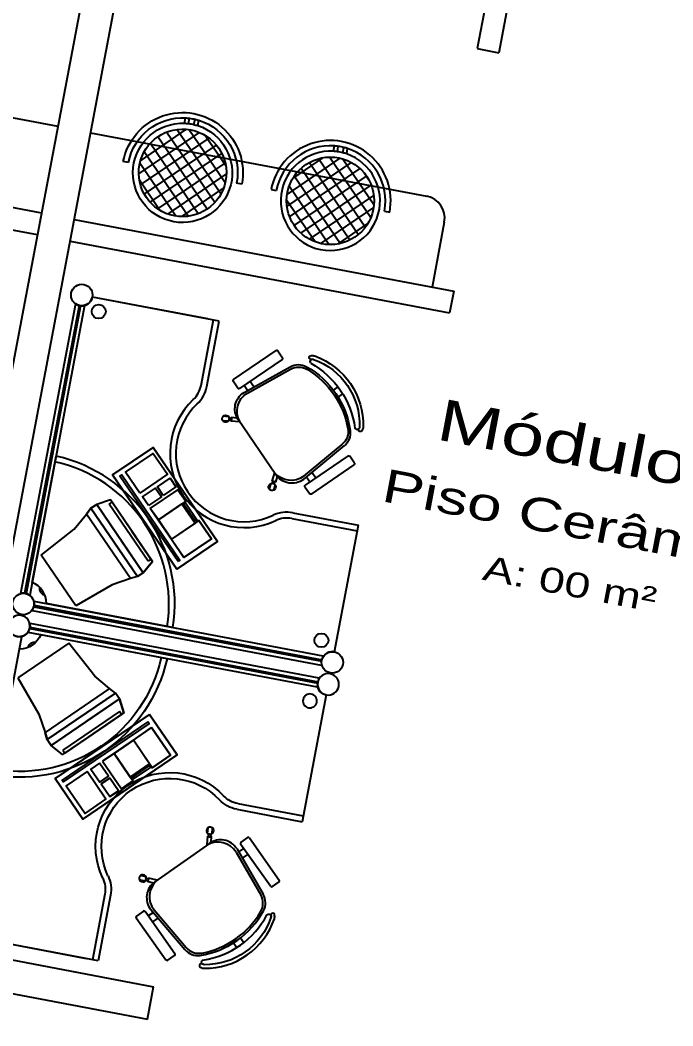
# Model space of a CAD drawing. Header units: inches. Extents: x -18604 to 2753, y -9056 to 3482.
# Drawn here: x -11870.4 to -11574.7, y -3205.9 to -2750.1 of the extents above; entities that cross this region are included whole.
import ezdxf
from ezdxf.enums import TextEntityAlignment as Align

# ---------------------------------------------------------------- set-up
doc = ezdxf.new("R2010")
doc.units = ezdxf.units.IN
for name, color, linetype in [('ESPECARQ', 2, 'Continuous'), ('MOVEIS', 2, 'Continuous'), ('Parede', 6, 'Continuous'), ('Parede Baixo', 4, 'Continuous'), ('TEXTO', 2, 'Continuous')]:
    doc.layers.add(name, color=color, linetype=linetype)
doc.styles.add('REGUA100', font='GOTHIC.TTF', dxfattribs={"width": 1.4})
doc.styles.add('REGUA60', font='GOTHIC.TTF', dxfattribs={"width": 1.4})

# ---------------------------------------------------------------- blocks, each defined once
blk = doc.blocks.new('INDUNI1')
at = {"color": 0, "style": 'REGUA100', "width": 1.4, "flags": 8}
for tag, p in [('NOME1', (0, 0)), ('NOME2', (0, -4.286))]:
    blk.add_attdef(tag, text='', height=2.5, dxfattribs=at).set_placement(p, align=Align.CENTER)
at = {"layer": 'ESPECARQ', "style": 'REGUA60', "width": 1.4}
blk.add_attdef('AREA', text='', height=1.5, dxfattribs=at).set_placement((0, -7.813), align=Align.CENTER)
at = {"layer": 'ESPECARQ', "style": 'REGUA60', "width": 1.4, "flags": 8}
for tag, p in [('PISO', (0, -10.313)), ('REVPAR', (0, -12.813)), ('PEDIR', (0, -15.313))]:
    blk.add_attdef(tag, text='', height=1.5, dxfattribs=at).set_placement(p, align=Align.CENTER)
blk = doc.blocks.new('*X9')
at = {"color": 0}
for p, q in [((6.9425, 8.5689), (7.1715, 8.7978)), ((6.9533, 8.5089), (7.2314, 8.7871)), ((6.9555, 8.6526), (7.0878, 8.7848)), ((6.9758, 8.4608), (7.2796, 8.7645)), ((7.3601, 8.4791), (7.0644, 8.7748)), ((7.3784, 8.5315), (7.1168, 8.7931)), ((7.3823, 8.5983), (7.1836, 8.797)), ((7.0072, 8.4214), (7.319, 8.7332)), ((7.3321, 8.4364), (7.0216, 8.7468)), ((7.3295, 8.7218), (7.3071, 8.7442)), ((7.2514, 8.3757), (6.9609, 8.6661)), ((7.2959, 8.4018), (6.9871, 8.7107)), ((7.0467, 8.3902), (7.3502, 8.6937)), ((7.1966, 8.3597), (6.945, 8.6114)), ((7.095, 8.3678), (7.3726, 8.6454)), ((7.1551, 8.3572), (7.3831, 8.5852)), ((7.1253, 8.3603), (6.9456, 8.5401)), ((7.2395, 8.3708), (7.3695, 8.5009))]:
    blk.add_line(p, q, dxfattribs=at)

msp = doc.modelspace()

# ---------------------------------------------------------------- linework, layer by layer
at = {"layer": 'MOVEIS'}
for p, q in [((-11853.24, -2798.32, 63.44), (-12005.53, -2769.51, 63.44)), ((-11795.95, -2796.83, 63.44), (-11795.45, -2794.41, 63.44)), ((-11794.14, -2796.98, 63.44), (-11793.64, -2794.58, 63.44)), ((-11791.66, -2797.42, 63.44), (-11791.16, -2795.03, 63.44)), ((-11789.92, -2797.9, 63.44), (-11789.42, -2795.5, 63.44)), ((-11838.5, -2801.11, 63.44), (-11686.2, -2829.92, 63.44)), ((-11728.47, -2809.53, 63.44), (-11728.06, -2807.11, 63.44)), ((-11726.68, -2809.71, 63.44), (-11726.27, -2807.31, 63.44)), ((-11724.21, -2810.21, 63.44), (-11723.8, -2807.8, 63.44)), ((-11722.47, -2810.73, 63.44), (-11722.06, -2808.3, 63.44)), ((-11821.35, -2814.68, 63.44), (-11823.7, -2814.23, 63.44)), ((-11769.98, -2824.39, 63.44), (-11772.34, -2823.95, 63.44)), ((-11756.71, -2826.91, 63.44), (-11754.35, -2827.35, 63.44)), ((-11705.35, -2836.62, 63.44), (-11702.99, -2837.07, 63.44)), ((-11678.23, -2841.61, 63.44), (-11683.81, -2871.09, 63.44)), ((-11785.44, -2885.47, 63.44), (-11837.66, -2875.59, 63.44)), ((-11780.25, -2886.45, 63.44), (-11837.66, -2875.59, 63.44)), ((-11845.38, -2878.64, 63.44), (-11870.23, -3009.95, 63.44)), ((-11843.71, -2879.43, 63.44), (-11868.38, -3009.83, 63.44)), ((-11843.08, -2879.55, 63.44), (-11867.76, -3009.94, 63.44)), ((-11841.23, -2879.42, 63.44), (-11866.08, -3010.74, 63.44)), ((-11788.47, -2915.67, 63.44), (-11782.85, -2885.96, 63.44)), ((-11785.87, -2916.16, 63.44), (-11780.25, -2886.45, 63.44)), ((-11773.82, -2912.99, 63.64), (-11754.48, -2899.8, 63.64)), ((-11753.72, -2899.95, 63.64), (-11751.58, -2903.1, 63.64)), ((-11751.72, -2903.85, 63.64), (-11771.06, -2917.04, 63.64)), ((-11768.99, -2918.8, 63.64), (-11748.11, -2907.15, 63.64)), ((-11767.45, -2919.13, 63.64), (-11747.87, -2908.28, 63.64)), ((-11771.82, -2916.9, 63.64), (-11773.97, -2913.75, 63.64)), ((-11767.39, -2917.98, 63.64), (-11768.99, -2915.63, 63.64)), ((-11764.61, -2916.26, 63.64), (-11766.29, -2913.79, 63.64)), ((-11728.5, -2917.78, 63.64), (-11726.39, -2916.34, 63.64)), ((-11726.35, -2920.93, 63.64), (-11724.24, -2919.49, 63.64)), ((-11775.95, -2929.85, 63.64), (-11778.48, -2929.6, 63.64)), ((-11774.78, -2930.15, 63.64), (-11774.8, -2930.36, 63.64)), ((-11772.09, -2930.41, 63.64), (-11774.78, -2930.15, 63.64)), ((-11776.15, -2931.89, 63.64), (-11778.68, -2931.64, 63.64)), ((-11774.91, -2931.57, 63.64), (-11774.93, -2931.78, 63.64)), ((-11770.89, -2932.17, 63.64), (-11774.93, -2931.78, 63.64)), ((-11754.52, -2956.19, 63.64), (-11771.61, -2931.12, 63.64)), ((-11810.21, -2943.71, 65.55), (-11828.53, -2956.2, 65.55)), ((-11810.21, -2943.71, 65.55), (-11810.21, -2943.71, 63.44)), ((-11781.07, -2986.45, 63.44), (-11810.21, -2943.71, 63.44)), ((-11781.07, -2986.45, 65.55), (-11810.21, -2943.71, 65.55)), ((-11742.1, -2958.25, 63.64), (-11723.62, -2943.07, 63.64)), ((-11741.84, -2956.7, 63.64), (-11724.59, -2942.43, 63.64)), ((-11864.93, -3004.95, 63.44), (-11854.1, -2947.72, 63.44)), ((-11822.66, -2955, 65.55), (-11810.14, -2946.46, 65.55)), ((-11810.14, -2946.46, 65.55), (-11803.68, -2955.93, 65.55)), ((-11721.87, -2947.63, 63.64), (-11741.21, -2960.82, 63.64)), ((-11718.97, -2950.93, 63.64), (-11721.11, -2947.78, 63.64)), ((-11738.45, -2964.87, 63.64), (-11719.11, -2951.68, 63.64)), ((-11828.53, -2956.2, 65.55), (-11799.39, -2998.94, 65.55)), ((-11825.29, -2956.8, 65.55), (-11824.42, -2956.2, 65.55)), ((-11798.9, -2995.5, 65.55), (-11825.29, -2956.8, 65.55)), ((-11824.42, -2956.2, 65.55), (-11798.03, -2994.9, 65.55)), ((-11816.21, -2964.46, 65.55), (-11822.66, -2955, 65.55)), ((-11803.68, -2955.93, 65.55), (-11816.21, -2964.46, 65.55)), ((-11808.24, -2961.59, 65.55), (-11802.5, -2957.67, 65.55)), ((-11802.5, -2957.67, 65.55), (-11799.82, -2961.6, 65.55)), ((-11755.24, -2955.14, 63.64), (-11756.35, -2959.04, 63.64)), ((-11754.04, -2956.89, 63.64), (-11754.78, -2959.49, 63.64)), ((-11740.75, -2957.06, 63.64), (-11739.14, -2959.41, 63.64)), ((-11738.13, -2955.09, 63.64), (-11736.44, -2957.57, 63.64)), ((-11815.02, -2966.21, 65.55), (-11809.12, -2962.19, 65.55)), ((-11809.12, -2962.19, 65.55), (-11806.44, -2966.11, 65.55)), ((-11805.57, -2965.52, 65.55), (-11808.24, -2961.59, 65.55)), ((-11799.82, -2961.6, 65.55), (-11805.57, -2965.52, 65.55)), ((-11756.89, -2960.13, 63.64), (-11757.59, -2962.58, 63.64)), ((-11756.15, -2959.1, 63.64), (-11756.35, -2959.04, 63.64)), ((-11754.92, -2960.7, 63.64), (-11755.61, -2963.14, 63.64)), ((-11754.78, -2959.49, 63.64), (-11754.98, -2959.43, 63.64)), ((-11741.36, -2961.58, 63.64), (-11739.21, -2964.73, 63.64)), ((-11812.34, -2970.13, 65.55), (-11815.02, -2966.21, 65.55)), ((-11806.44, -2966.11, 65.55), (-11812.34, -2970.13, 65.55)), ((-11811.45, -2971.44, 65.55), (-11798.93, -2962.91, 65.55)), ((-11798.93, -2962.91, 65.55), (-11795.36, -2968.14, 65.55)), ((-11838.35, -2971.34, 64.49), (-11840.37, -2974, 64.49)), ((-11840.37, -2974, 64.49), (-11838.35, -2971.34, 64.49)), ((-11838.35, -2971.34, 64.49), (-11835.74, -2969.56, 65.55)), ((-11835.74, -2969.56, 65.55), (-11838.35, -2971.34, 65.55)), ((-11817.24, -3002.3, 64.49), (-11838.35, -2971.34, 64.49)), ((-11817.24, -3002.3, 65.55), (-11838.35, -2971.34, 65.55)), ((-11829.46, -2967.52, 65.55), (-11835.74, -2969.56, 65.55)), ((-11814.63, -3000.52, 65.55), (-11835.74, -2969.56, 65.55)), ((-11835.74, -2969.56, 65.55), (-11814.63, -3000.52, 65.55)), ((-11830.02, -2969.51, 65.55), (-11828.71, -2968.62, 65.55)), ((-11812.49, -2995.22, 65.55), (-11830.02, -2969.51, 65.55)), ((-11819.95, -2981.47, 65.55), (-11829.46, -2967.52, 65.55)), ((-11811.19, -2994.32, 65.55), (-11828.71, -2968.62, 65.55)), ((-11818.01, -2984.32, 70.83), (-11827.97, -2969.71, 70.83)), ((-11796.27, -2993.7, 65.55), (-11811.45, -2971.44, 65.55)), ((-11795.36, -2968.14, 65.55), (-11797.1, -2969.33, 65.55)), ((-11797.1, -2969.33, 65.55), (-11791.16, -2978.05, 65.55)), ((-11796.37, -2969.47, 65.55), (-11795.5, -2968.87, 65.55)), ((-11791.02, -2977.32, 65.55), (-11796.37, -2969.47, 65.55)), ((-11795.5, -2968.87, 65.55), (-11790.15, -2976.72, 65.55)), ((-11846.01, -2980.72, 62.38), (-11840.37, -2974, 64.49)), ((-11747.38, -2975.93, 63.44), (-11717.67, -2981.55, 63.44)), ((-11746.89, -2973.34, 63.44), (-11717.18, -2978.96, 63.44)), ((-11860.94, -2992.56, 62.38), (-11846.01, -2980.72, 62.38)), ((-11791.16, -2978.05, 65.55), (-11789.41, -2976.86, 65.55)), ((-11790.15, -2976.72, 65.55), (-11791.02, -2977.32, 65.55)), ((-11789.41, -2976.86, 65.55), (-11783.75, -2985.17, 65.55)), ((-11728.04, -3036.37, 63.44), (-11717.18, -2978.96, 63.44)), ((-11819.95, -2981.47, 65.55), (-11810.43, -2995.43, 65.55)), ((-11783.75, -2985.17, 65.55), (-11796.27, -2993.7, 65.55)), ((-11824.59, -2985.91, 65.55), (-11814.63, -3000.52, 65.55)), ((-11799.39, -2998.94, 65.55), (-11781.07, -2986.45, 65.55)), ((-11781.07, -2986.45, 65.55), (-11781.07, -2986.45, 63.44)), ((-11845.24, -3015.58, 62.38), (-11860.94, -2992.56, 62.38)), ((-11811.19, -2994.32, 65.55), (-11812.49, -2995.22, 65.55)), ((-11811.19, -2994.32, 65.55), (-11811.19, -2994.32, 65.55)), ((-11811.19, -2994.32, 65.55), (-11811.19, -2994.32, 65.55)), ((-11810.43, -2995.43, 65.55), (-11814.63, -3000.52, 65.55)), ((-11798.03, -2994.9, 65.55), (-11798.9, -2995.5, 65.55)), ((-11820.45, -3003.22, 64.49), (-11828.77, -3006.01, 62.38)), ((-11817.24, -3002.3, 64.49), (-11820.45, -3003.22, 64.49)), ((-11817.24, -3002.3, 64.49), (-11820.45, -3003.22, 64.49)), ((-11814.63, -3000.52, 65.55), (-11817.24, -3002.3, 64.49)), ((-11814.63, -3000.52, 65.55), (-11817.24, -3002.3, 65.55)), ((-11828.77, -3006.01, 62.38), (-11845.24, -3015.58, 62.38)), ((-11864.23, -3013.45, 63.44), (-11733.24, -3038.23, 63.44)), ((-11864.22, -3015.92, 63.44), (-11733.69, -3040.62, 63.44)), ((-11864.11, -3015.3, 63.44), (-11733.58, -3039.99, 63.44)), ((-11801.19, -3025.32, 63.44), (-11858.42, -3014.49, 63.44)), ((-11865.02, -3017.6, 63.44), (-11734.03, -3042.38, 63.44)), ((-11866.11, -3023.38, 63.44), (-11735.12, -3048.16, 63.44)), ((-11866.1, -3025.85, 63.44), (-11735.57, -3050.54, 63.44)), ((-11865.98, -3025.23, 63.44), (-11735.45, -3049.92, 63.44)), ((-11894.45, -3160.69, 63.44), (-11869.6, -3029.37, 63.44)), ((-11866.89, -3027.52, 63.44), (-11735.9, -3052.31, 63.44)), ((-11803.87, -3039.5, 63.44), (-11861.11, -3028.67, 63.44)), ((-11848.44, -3032.48, 62.38), (-11871.46, -3048.17, 62.38)), ((-11836.6, -3047.4, 62.38), (-11848.44, -3032.48, 62.38)), ((-11871.46, -3048.17, 62.38), (-11861.89, -3064.65, 62.38)), ((-11829.88, -3053.04, 64.49), (-11836.6, -3047.4, 62.38)), ((-11827.22, -3055.06, 64.49), (-11829.88, -3053.04, 64.49)), ((-11827.22, -3055.06, 64.49), (-11829.88, -3053.04, 64.49)), ((-11827.22, -3055.06, 64.49), (-11858.19, -3076.17, 64.49)), ((-11827.22, -3055.06, 65.55), (-11858.19, -3076.17, 65.55)), ((-11825.44, -3057.68, 65.55), (-11856.4, -3078.79, 65.55)), ((-11856.4, -3078.79, 65.55), (-11825.44, -3057.68, 65.55)), ((-11840.05, -3067.64, 65.55), (-11825.44, -3057.68, 65.55)), ((-11825.44, -3057.68, 65.55), (-11827.22, -3055.06, 64.49)), ((-11825.44, -3057.68, 65.55), (-11827.22, -3055.06, 65.55)), ((-11823.4, -3063.95, 65.55), (-11825.44, -3057.68, 65.55)), ((-11731.75, -3055.94, 63.44), (-11742.61, -3113.35, 63.44)), ((-11861.89, -3064.65, 62.38), (-11859.1, -3072.96, 64.49)), ((-11854.57, -3093.86, 65.55), (-11811.83, -3064.72, 65.55)), ((-11825.39, -3063.4, 65.55), (-11851.1, -3080.92, 65.55)), ((-11824.5, -3064.71, 65.55), (-11850.21, -3082.23, 65.55)), ((-11837.35, -3073.47, 65.55), (-11823.4, -3063.95, 65.55)), ((-11824.5, -3064.71, 65.55), (-11825.39, -3063.4, 65.55)), ((-11824.5, -3064.71, 65.55), (-11824.5, -3064.71, 65.55)), ((-11824.5, -3064.71, 65.55), (-11824.5, -3064.71, 65.55)), ((-11811.83, -3064.72, 65.55), (-11799.35, -3083.04, 65.55)), ((-11812.64, -3068.1, 65.55), (-11851.34, -3094.49, 65.55)), ((-11850.75, -3095.36, 65.55), (-11812.04, -3068.97, 65.55)), ((-11834.51, -3071.53, 70.83), (-11849.12, -3081.49, 70.83)), ((-11810.84, -3070.73, 65.55), (-11833.11, -3085.91, 65.55)), ((-11812.04, -3068.97, 65.55), (-11812.64, -3068.1, 65.55)), ((-11802.31, -3083.25, 65.55), (-11810.84, -3070.73, 65.55)), ((-11858.19, -3076.17, 64.49), (-11859.1, -3072.96, 64.49)), ((-11859.1, -3072.96, 64.49), (-11858.19, -3076.17, 64.49)), ((-11858.19, -3076.17, 64.49), (-11856.4, -3078.79, 65.55)), ((-11856.4, -3078.79, 65.55), (-11858.19, -3076.17, 65.55)), ((-11837.35, -3073.47, 65.55), (-11851.31, -3082.98, 65.55)), ((-11851.31, -3082.98, 65.55), (-11856.4, -3078.79, 65.55)), ((-11851.1, -3080.92, 65.55), (-11850.21, -3082.23, 65.55)), ((-11799.35, -3083.04, 63.44), (-11842.08, -3112.17, 63.44)), ((-11799.35, -3083.04, 65.55), (-11842.08, -3112.17, 65.55)), ((-11810.61, -3088.92, 65.55), (-11802.31, -3083.25, 65.55)), ((-11799.35, -3083.04, 65.55), (-11799.35, -3083.04, 63.44)), ((-11834.41, -3086.8, 65.55), (-11838.34, -3089.48, 65.55)), ((-11838.34, -3089.48, 65.55), (-11834.32, -3095.38, 65.55)), ((-11830.39, -3092.7, 65.55), (-11834.41, -3086.8, 65.55)), ((-11833.11, -3085.91, 65.55), (-11824.57, -3098.43, 65.55)), ((-11820.52, -3093.12, 65.55), (-11811.8, -3087.17, 65.55)), ((-11811.94, -3087.9, 65.55), (-11819.79, -3093.26, 65.55)), ((-11819.2, -3094.13, 65.55), (-11811.35, -3088.78, 65.55)), ((-11811.35, -3088.78, 65.55), (-11811.94, -3087.9, 65.55)), ((-11811.8, -3087.17, 65.55), (-11810.61, -3088.92, 65.55)), ((-11842.08, -3112.17, 65.55), (-11854.57, -3093.86, 65.55)), ((-11851.34, -3094.49, 65.55), (-11850.75, -3095.36, 65.55)), ((-11840.08, -3090.67, 65.55), (-11849.55, -3097.12, 65.55)), ((-11831.55, -3103.19, 65.55), (-11840.08, -3090.67, 65.55)), ((-11834.32, -3095.38, 65.55), (-11830.39, -3092.7, 65.55)), ((-11829.8, -3093.57, 65.55), (-11833.72, -3096.25, 65.55)), ((-11825.88, -3099.32, 65.55), (-11829.8, -3093.57, 65.55)), ((-11824.57, -3098.43, 65.55), (-11819.34, -3094.86, 65.55)), ((-11819.34, -3094.86, 65.55), (-11820.52, -3093.12, 65.55)), ((-11819.79, -3093.26, 65.55), (-11819.2, -3094.13, 65.55)), ((-11849.55, -3097.12, 65.55), (-11841.01, -3109.64, 65.55)), ((-11833.72, -3096.25, 65.55), (-11829.8, -3102, 65.55)), ((-11829.8, -3102, 65.55), (-11825.88, -3099.32, 65.55)), ((-11841.01, -3109.64, 65.55), (-11831.55, -3103.19, 65.55)), ((-11772.31, -3107.73, 63.44), (-11742.61, -3113.35, 63.44)), ((-11771.82, -3105.14, 63.44), (-11742.12, -3110.76, 63.44)), ((-11842.08, -3112.17, 65.55), (-11842.08, -3112.17, 63.44)), ((-11785.48, -3118.64, 63.64), (-11785.28, -3116.11, 63.64)), ((-11783.43, -3118.81, 63.64), (-11783.23, -3116.27, 63.64)), ((-11785.68, -3123.9, 63.64), (-11785.35, -3119.85, 63.64)), ((-11785.15, -3119.87, 63.64), (-11785.35, -3119.85, 63.64)), ((-11783.94, -3122.67, 63.64), (-11783.72, -3119.99, 63.64)), ((-11783.72, -3119.99, 63.64), (-11783.93, -3119.97, 63.64)), ((-11770.42, -3122.72, 63.64), (-11767.31, -3120.53, 63.64)), ((-11766.55, -3120.66, 63.64), (-11753.05, -3139.79, 63.64)), ((-11784.64, -3123.17, 63.64), (-11809.42, -3140.66, 63.64)), ((-11772.28, -3125.58, 63.64), (-11760.29, -3146.27, 63.64)), ((-11771.43, -3127.18, 63.64), (-11769.11, -3125.53, 63.64)), ((-11757.05, -3142.61, 63.64), (-11770.55, -3123.48, 63.64)), ((-11772.58, -3127.13, 63.64), (-11761.42, -3146.53, 63.64)), ((-11769.67, -3129.93, 63.64), (-11767.22, -3128.2, 63.64)), ((-11813.94, -3140.34, 63.64), (-11816.39, -3139.68, 63.64)), ((-11813.41, -3138.35, 63.64), (-11815.86, -3137.7, 63.64)), ((-11812.73, -3140.46, 63.64), (-11812.67, -3140.26, 63.64)), ((-11810.12, -3141.16, 63.64), (-11812.73, -3140.46, 63.64)), ((-11812.36, -3139.08, 63.64), (-11812.31, -3138.88, 63.64)), ((-11808.38, -3139.93, 63.64), (-11812.31, -3138.88, 63.64)), ((-11753.18, -3140.54, 63.64), (-11756.29, -3142.74, 63.64)), ((-11832.09, -3146.22, 63.44), (-11837.71, -3175.93, 63.44)), ((-11829.49, -3146.72, 63.44), (-11835.12, -3176.42, 63.44)), ((-11814.6, -3153.91, 63.64), (-11817.71, -3156.11, 63.64)), ((-11800.34, -3173.17, 63.64), (-11813.84, -3154.04, 63.64)), ((-11811.28, -3153.12, 63.64), (-11795.81, -3171.34, 63.64)), ((-11809.73, -3153.35, 63.64), (-11795.18, -3170.37, 63.64)), ((-11817.85, -3156.87, 63.64), (-11804.34, -3176, 63.64)), ((-11810.07, -3154.45, 63.64), (-11812.4, -3156.09, 63.64)), ((-11808.06, -3157.03, 63.64), (-11810.51, -3158.76, 63.64)), ((-11840.3, -3175.44, 63.44), (-11892.52, -3165.56, 63.44)), ((-11835.12, -3176.42, 63.44), (-11892.52, -3165.56, 63.44)), ((-11770.6, -3166.05, 63.64), (-11769.12, -3168.14, 63.64)), ((-11773.71, -3168.25, 63.64), (-11772.24, -3170.34, 63.64)), ((-11803.58, -3176.13, 63.64), (-11800.47, -3173.93, 63.64))]:
    msp.add_line(p, q, dxfattribs=at)
at = {"layer": 'MOVEIS', "extrusion": (0.826234, 0.563328, 0)}
for p, q in [((-11838.35, -2971.34, 65.55), (-11838.35, -2971.34, 64.49)), ((-11817.24, -3002.3, 65.55), (-11817.24, -3002.3, 64.49))]:
    msp.add_line(p, q, dxfattribs=at)
at = {"layer": 'MOVEIS', "extrusion": (0.563328, -0.826234, 0)}
for p, q in [((-11827.22, -3055.06, 65.55), (-11827.22, -3055.06, 64.49)), ((-11858.19, -3076.17, 65.55), (-11858.19, -3076.17, 64.49))]:
    msp.add_line(p, q, dxfattribs=at)
at = {"layer": 'MOVEIS', "elevation": 63.64}
msp.add_lwpolyline([(-11756.79, -3156.82, -0.323529), (-11787.03, -3178.18, -0.122717), (-11787.67, -3178, -0.605717), (-11787.6, -3176.07, 0.237888), (-11758.58, -3155.59, -0.605717), (-11756.74, -3156.17)], format="xyb", dxfattribs=at)
msp.add_lwpolyline([(-11787.6, -3176.07, 0.237888), (-11758.58, -3155.59, -0.605717), (-11756.74, -3156.17, -0.122717), (-11756.79, -3156.82, -0.323529), (-11787.03, -3178.18, -0.122717), (-11787.67, -3178, -0.605717)], format="xyb", close=True, dxfattribs=at)
at = {"layer": 'MOVEIS'}
for centre, radius in [((-11729.85, -2831.99, 63.44), 19.84), ((-11842.48, -2874.68, 63.44), 4.86), ((-11834.83, -2882.19, 63.44), 3.17), ((-11868.98, -3014.7, 63.44), 4.86), ((-11733.95, -3031.17, 63.44), 3.17), ((-11728.96, -3041.19, 63.44), 4.86), ((-11784.5, -3119.47, 63.64), 0.545), ((-11812.95, -3139.56, 63.64), 0.545)]:
    msp.add_circle(centre, radius, dxfattribs=at)
for centre, radius, start, end in [((-11729.85, -2831.99, 63.44), 27.34, 349.2862, 169.2862), ((-11729.85, -2831.99, 63.44), 24.94, 85.8805, 169.2862), ((-11729.85, -2831.99, 63.44), 24.94, 81.7361, 85.8805), ((-11729.85, -2831.99, 63.44), 24.94, 75.9486, 81.7361), ((-11729.85, -2831.99, 63.44), 22.5, 86.4885, 70.8568), ((-11729.85, -2831.99, 63.44), 22.5, 81.893, 86.4885), ((-11729.85, -2831.99, 63.44), 22.5, 75.4774, 81.893), ((-11729.85, -2831.99, 63.44), 22.5, 70.8568, 75.4774), ((-11729.85, -2831.99, 63.44), 24.94, 71.7859, 75.9486), ((-11729.85, -2831.99, 63.44), 24.94, 349.2862, 71.7859), ((-11688.06, -2839.75, 63.44), 10, 349.2862, 79.2862), ((-11842.48, -2874.68, 63.44), 4.91, 233.8119, 349.2862), ((-11800.08, -2913.47, 63.44), 11.82, 313.3118, 349.2862), ((-11800.08, -2913.47, 63.44), 14.46, 313.3118, 349.2862), ((-11768.95, -2946.5, 63.44), 33.57, 133.3118, 295.2607), ((-11768.95, -2946.5, 63.44), 30.93, 133.3118, 295.2607), ((-11868.98, -3014.7, 63.44), 68.61, 351.0936, 77.4789), ((-11868.98, -3014.7, 63.44), 65.97, 351.0936, 77.4789), ((-11749.58, -2987.55, 63.44), 14.46, 79.2862, 115.2607), ((-11749.58, -2987.55, 63.44), 11.82, 79.2862, 115.2607), ((-11868.98, -3014.7, 63.44), 10.56, 1.1157, 67.4567), ((-11858.55, -3007.59, 63.44), 3.14, 170.8791, 257.6934), ((-11868.98, -3014.7, 63.44), 4.91, 323.8119, 104.7606), ((-11728.96, -3041.19, 63.44), 4.91, 79.2862, 156.8676), ((-11784.36, -3117.46, 63.64), 1.63, 277.9356, 253.7559), ((-11784.49, -3119.38, 63.64), 0.817, 217.1996, 313.579), ((-11779.62, -3130.28, 63.64), 8.71, 32.6503, 125.2195), ((-11767, -3120.97, 63.64), 0.545, 35.2195, 125.2195), ((-11780.78, -3132.25, 63.64), 9.66, 31.9673, 119.627), ((-11770.11, -3123.17, 63.64), 0.545, 125.2195, 215.2195), ((-11814.9, -3139.02, 63.64), 1.63, 356.6831, 332.5034), ((-11813.04, -3139.53, 63.64), 0.817, 296.8601, 33.2394), ((-11802.16, -3147.34, 63.64), 9.66, 130.812, 218.4717), ((-11753.49, -3140.1, 63.64), 0.545, 305.2195, 35.2195), ((-11804.4, -3147.78, 63.64), 8.71, 125.2195, 217.7888), ((-11756.61, -3142.3, 63.64), 0.545, 215.2195, 305.2195), ((-11768.03, -3150.33, 63.64), 7.62, 329.4834, 29.9196), ((-11766.88, -3150.09, 63.64), 7.62, 331.6148, 30.0983), ((-11814.29, -3154.36, 63.64), 0.545, 35.2195, 125.2195), ((-11794.88, -3134.97, 63.64), 39.44, 278.8242, 331.6148), ((-11817.4, -3156.55, 63.64), 0.545, 125.2195, 215.2195), ((-11795.44, -3134.18, 63.64), 39.44, 280.9556, 329.4834), ((-11786.68, -3146.57, 63.64), 33.24, 269.3433, 341.0957), ((-11755.97, -3155.73, 63.64), 0.852, 349.894, 185.4086), ((-11758.08, -3156.41, 63.64), 1.36, 342.0894, 10.074), ((-11758.08, -3156.41, 63.64), 2.99, 341.7624, 10.074), ((-11790, -3166.41, 63.64), 7.62, 220.3408, 278.8242), ((-11789.39, -3165.41, 63.64), 7.62, 220.5194, 280.9556), ((-11803.9, -3175.68, 63.64), 0.545, 215.2195, 305.2195), ((-11800.78, -3173.48, 63.64), 0.545, 305.2195, 35.2195), ((-11788.34, -3178.58, 63.64), 0.852, 65.0304, 260.5451), ((-11787, -3176.82, 63.64), 2.99, 240.365, 268.6766)]:
    msp.add_arc(centre, radius, start, end, dxfattribs=at)
at = {"layer": 'MOVEIS', "extrusion": (0, 0, -1)}
for centre, major_axis, start_param, end_param in [((-11796.84, -2819.31, 63.44), (19.33, 19.33), 4.113981, 7.255574), ((-11796.84, -2819.31, 63.44), (17.63, 17.63), 4.113981, 5.553871), ((-11796.84, -2819.31, 63.44), (15.91, 15.91), -0.472705, 5.537656), ((-11796.84, -2819.31, 63.44), (14.03, 14.03), 4.113981, 10.397166), ((-11796.84, -2819.31, 63.44), (15.91, 15.91), -0.745529, -0.664885), ((-11796.84, -2819.31, 63.44), (-17.63, 17.63), 0.841482, 0.914135), ((-11796.84, -2819.31, 63.44), (-15.91, 15.91), 0.905911, 1.017884), ((-11796.84, -2819.31, 63.44), (17.63, 17.63), -0.656662, -0.55565), ((-11796.84, -2819.31, 63.44), (-15.91, 15.91), 1.017884, 1.098091), ((-11796.84, -2819.31, 63.44), (-17.63, 17.63), 1.015147, 1.08748), ((-11796.84, -2819.31, 63.44), (-17.63, 17.63), 1.08748, 2.543185), ((-11754.17, -2900.25, 63.64), (0.385, 0.385), -1.383806, 0.18699), ((-11752.03, -2903.4, 63.64), (0.385, 0.385), 0.18699, 1.757787), ((-11738.58, -2902.99, 63.64), (0.602, 0.602), 2.278085, 5.690459), ((-11737.94, -2905.11, 63.64), (2.12, 2.12), -0.944935, -0.450803), ((-11748.24, -2933.55, 63.64), (23.5, 23.5), -0.439168, 0.813148), ((-11744.4, -2913.81, 63.64), (5.39, 5.39), -1.294423, -0.273695), ((-11744.18, -2914.95, 63.64), (5.39, 5.39), -1.291305, -0.236495), ((-11759.98, -2941.55, 63.64), (27.89, 27.89), -0.273695, 0.647675), ((-11737.99, -2904.84, 63.64), (0.77, 0.77), 3.1598, 5.33825), ((-11737.99, -2904.84, 63.64), (0.77, 0.77), 3.1598, 5.33825), ((-11757.86, -2940.11, 63.64), (27.89, 27.89), -0.280105, 0.654085), ((-11757.86, -2940.11, 63.64), (27.89, 27.89), -0.280105, 0.654085), ((-11737.94, -2905.11, 63.64), (0.963, 0.963), -0.944935, -0.456511), ((-11737.94, -2905.11, 63.64), (0.963, 0.963), -0.944935, -0.456511), ((-11748.24, -2933.55, 63.64), (22.35, 22.35), -0.438812, 0.812793), ((-11748.24, -2933.55, 63.64), (22.35, 22.35), -0.438812, 0.812793), ((-11760.78, -2942.1, 63.64), (27.89, 27.89), -0.236495, 0.610475), ((-11773.52, -2913.44, 63.64), (0.385, 0.385), 3.328583, 4.899379), ((-11771.37, -2916.59, 63.64), (0.385, 0.385), 1.757787, 3.328583), ((-11764.41, -2926.21, 63.64), (6.16, 6.16), 3.328583, 4.944221), ((-11762.47, -2927.41, 63.64), (6.83, 6.83), 3.42619, 4.956141), ((-11777.32, -2930.74, 63.64), (1.16, 1.16), 1.0852, 6.946369), ((-11775.3, -2930.92, 63.64), (0.385, 0.385), -1.383806, 4.899379), ((-11775.4, -2930.91, 63.64), (0.578, 0.578), 0.04109, 1.723227), ((-11729.45, -2936.56, 63.64), (5.39, 5.39), 0.610475, 1.665286), ((-11717.77, -2934.49, 63.64), (0.77, 0.77), 1.318915, 3.497366), ((-11717.77, -2934.49, 63.64), (0.77, 0.77), 1.318915, 3.497366), ((-11716.26, -2935.72, 63.64), (0.602, 0.602), 0.966707, 4.379081), ((-11718.01, -2934.35, 63.64), (0.963, 0.963), 0.830491, 1.318915), ((-11718.01, -2934.35, 63.64), (0.963, 0.963), 0.830491, 1.318915), ((-11718.01, -2934.35, 63.64), (2.12, 2.12), 0.824784, 1.318915), ((-11728.46, -2937.18, 63.64), (5.39, 5.39), 0.647675, 1.668404), ((-11721.56, -2948.08, 63.64), (0.385, 0.385), -1.383806, 0.18699), ((-11719.42, -2951.23, 63.64), (0.385, 0.385), 0.18699, 1.757787), ((-11747.72, -2949.04, 63.64), (6.83, 6.83), 1.701024, 3.230976), ((-11747.32, -2951.28, 63.64), (6.16, 6.16), 1.712945, 3.328583), ((-11756.25, -2961.64, 63.64), (1.16, 1.16), -0.289203, 5.571966), ((-11755.68, -2959.7, 63.64), (0.385, 0.385), -1.383806, 4.899379), ((-11755.71, -2959.79, 63.64), (0.578, 0.578), -1.349247, 0.33289), ((-11740.91, -2961.27, 63.64), (0.385, 0.385), 3.328583, 4.899379), ((-11738.76, -2964.42, 63.64), (0.385, 0.385), 1.757787, 3.328583), ((-11870.86, -3024.63, 63.44), (3.43, 3.43), 4.113981, 10.397166), ((-11870.86, -3024.63, 63.44), (3.47, 3.47), 0.527777, 2.987797), ((-11870.86, -3024.63, 63.44), (7.46, 7.46), 1.178852, 2.336721), ((-11863.75, -3035.05, 63.44), (2.22, 2.22), 4.141781, 5.656977), ((-11870.86, -3024.63, 63.44), (48.52, 48.52), 1.003932, 2.511641), ((-11870.86, -3024.63, 63.44), (46.65, 46.65), 1.003932, 2.511641), ((-11730.83, -3051.12, 63.44), (3.43, 3.43), 4.113981, 10.397166), ((-11730.83, -3051.12, 63.44), (3.47, 3.47), 2.543185, 3.897234), ((-11739.14, -3058.62, 63.44), (2.24, 2.24), 4.113981, 10.397166), ((-11802.65, -3124.66, 63.44), (23.74, 23.74), 3.486108, 6.31265), ((-11802.65, -3124.66, 63.44), (21.87, 21.87), 3.486108, 6.31265), ((-11769.63, -3093.52, 63.44), (10.23, 10.23), 2.543185, 3.171058), ((-11769.63, -3093.52, 63.44), (8.36, 8.36), 2.543185, 3.171058), ((-11843.7, -3144.03, 63.44), (8.36, 8.36), 0.344515, 0.972388), ((-11843.7, -3144.03, 63.44), (10.23, 10.23), 0.344515, 0.972388)]:
    msp.add_ellipse(centre, major_axis=major_axis, ratio=1, start_param=start_param, end_param=end_param, dxfattribs=at)
at = {"layer": 'MOVEIS'}
for points in [[(-11799.39, -2998.94, 65.55), (-11828.53, -2956.2, 65.55), (-11810.21, -2943.71, 65.55), (-11781.07, -2986.45, 65.55)], [(-11810.21, -2943.71, 65.55), (-11810.21, -2943.71, 63.44), (-11781.07, -2986.45, 63.44), (-11781.07, -2986.45, 65.55)], [(-11816.21, -2964.46, 65.55), (-11822.66, -2955, 65.55), (-11810.14, -2946.46, 65.55), (-11803.68, -2955.93, 65.55)], [(-11798.9, -2995.5, 65.55), (-11825.29, -2956.8, 65.55), (-11824.42, -2956.2, 65.55), (-11798.03, -2994.9, 65.55)], [(-11805.57, -2965.52, 65.55), (-11808.24, -2961.59, 65.55), (-11802.5, -2957.67, 65.55), (-11799.82, -2961.6, 65.55)], [(-11812.34, -2970.13, 65.55), (-11815.02, -2966.21, 65.55), (-11809.12, -2962.19, 65.55), (-11806.44, -2966.11, 65.55)], [(-11811.45, -2971.44, 65.55), (-11798.93, -2962.91, 65.55), (-11795.36, -2968.14, 65.55), (-11807.8, -2976.62, 65.55)], [(-11820.45, -3003.22, 64.49), (-11840.37, -2974, 64.49), (-11838.35, -2971.34, 64.49), (-11817.24, -3002.3, 64.49)], [(-11817.24, -3002.3, 65.55), (-11838.35, -2971.34, 65.55), (-11835.74, -2969.56, 65.55), (-11814.63, -3000.52, 65.55)], [(-11814.63, -3000.52, 65.55), (-11810.43, -2995.43, 65.55), (-11829.46, -2967.52, 65.55), (-11835.74, -2969.56, 65.55)], [(-11801.85, -2985.34, 65.55), (-11807.8, -2976.62, 65.55), (-11797.1, -2969.33, 65.55), (-11791.16, -2978.05, 65.55)], [(-11791.02, -2977.32, 65.55), (-11796.37, -2969.47, 65.55), (-11795.5, -2968.87, 65.55), (-11790.15, -2976.72, 65.55)], [(-11796.27, -2993.7, 65.55), (-11783.75, -2985.17, 65.55), (-11789.41, -2976.86, 65.55), (-11801.85, -2985.34, 65.55)], [(-11829.88, -3053.04, 64.49), (-11859.1, -3072.96, 64.49), (-11858.19, -3076.17, 64.49), (-11827.22, -3055.06, 64.49)], [(-11827.22, -3055.06, 65.55), (-11858.19, -3076.17, 65.55), (-11856.4, -3078.79, 65.55), (-11825.44, -3057.68, 65.55)], [(-11825.44, -3057.68, 65.55), (-11823.4, -3063.95, 65.55), (-11851.31, -3082.98, 65.55), (-11856.4, -3078.79, 65.55)], [(-11811.83, -3064.72, 65.55), (-11854.57, -3093.86, 65.55), (-11842.08, -3112.17, 65.55), (-11799.35, -3083.04, 65.55)], [(-11812.64, -3068.1, 65.55), (-11851.34, -3094.49, 65.55), (-11850.75, -3095.36, 65.55), (-11812.04, -3068.97, 65.55)], [(-11810.84, -3070.73, 65.55), (-11802.31, -3083.25, 65.55), (-11810.61, -3088.92, 65.55), (-11819.1, -3076.48, 65.55)], [(-11819.1, -3076.48, 65.55), (-11827.82, -3082.42, 65.55), (-11820.52, -3093.12, 65.55), (-11811.8, -3087.17, 65.55)], [(-11842.08, -3112.17, 65.55), (-11842.08, -3112.17, 63.44), (-11799.35, -3083.04, 63.44), (-11799.35, -3083.04, 65.55)], [(-11833.11, -3085.91, 65.55), (-11824.57, -3098.43, 65.55), (-11819.34, -3094.86, 65.55), (-11827.82, -3082.42, 65.55)], [(-11834.41, -3086.8, 65.55), (-11838.34, -3089.48, 65.55), (-11834.32, -3095.38, 65.55), (-11830.39, -3092.7, 65.55)], [(-11811.94, -3087.9, 65.55), (-11819.79, -3093.26, 65.55), (-11819.2, -3094.13, 65.55), (-11811.35, -3088.78, 65.55)], [(-11840.08, -3090.67, 65.55), (-11849.55, -3097.12, 65.55), (-11841.01, -3109.64, 65.55), (-11831.55, -3103.19, 65.55)], [(-11829.8, -3093.57, 65.55), (-11833.72, -3096.25, 65.55), (-11829.8, -3102, 65.55), (-11825.88, -3099.32, 65.55)]]:
    msp.add_3dface(points, dxfattribs=at)
at = {"layer": 'Parede'}
for p, q in [((-12023.99, -3162.93, 63.44), (-11812.74, -3202.9, 63.44)), ((-11908.21, -3169.57, 63.44), (-11809.95, -3188.16, 63.44)), ((-11812.74, -3202.9, 63.44), (-11809.95, -3188.16, 63.44))]:
    msp.add_line(p, q, dxfattribs=at)
msp.add_arc((-10812.08, -5815.46, 63.44), 3240.42, 67.24622, 67.24622, dxfattribs=at)
at = {"layer": 'Parede Baixo'}
for p, q in [((-11922.95, -3166.78, 63.44), (-11822.56, -2636.2, 63.44)), ((-11908.21, -3169.57, 63.44), (-11807.82, -2638.99, 63.44)), ((-11645.7, -2669.66, 63.44), (-11663.36, -2763, 63.44)), ((-11635.87, -2671.52, 63.44), (-11653.53, -2764.86, 63.44)), ((-11663.36, -2763, 63.44), (-11653.53, -2764.86, 63.44)), ((-11860.67, -2837.62, 63.44), (-12032.62, -2805.09, 63.44)), ((-11862.53, -2847.45, 63.44), (-12034.48, -2814.92, 63.44)), ((-11845.93, -2840.41, 63.44), (-11673.98, -2872.95, 63.44)), ((-11847.79, -2850.24, 63.44), (-11675.84, -2882.77, 63.44)), ((-11673.98, -2872.95, 63.44), (-11675.84, -2882.77, 63.44))]:
    msp.add_line(p, q, dxfattribs=at)

# ---------------------------------------------------------------- block references
at = {"layer": 'MOVEIS', "extrusion": (0, 0, -1), "xscale": 89.9999999999949, "yscale": 90.00000000000729, "zscale": -89.99999999999989, "rotation": 10.71375192118864}
msp.add_blockref('*X9', (11306.94, -3697.68, -63.44), dxfattribs=at)
at = {"layer": 'MOVEIS', "xscale": 90.00000000000486, "yscale": 90.00000000000523, "zscale": 90.00000000000512, "rotation": 349.2862480787841}
msp.add_blockref('*X9', (-12506.78, -3470.67, 63.44), dxfattribs=at)
at = {"layer": 'TEXTO'}
ref = msp.add_blockref('INDUNI1', (-11611.51, -2953.42), dxfattribs=dict(at, xscale=7.499999999995258, yscale=7.499999999992724, zscale=7.5, rotation=349.2862480787863))
ref.add_attrib('NOME1', 'Módulo 6', dxfattribs={"layer": '0', "color": 0, "height": 18.75, "rotation": 349.2862, "style": 'REGUA100', "width": 1.4, "flags": 8}).set_placement((-11611.51, -2953.42), align=Align.CENTER)
ref.add_attrib('NOME2', 'Piso Cerâmico', dxfattribs={"layer": '0', "color": 0, "height": 15, "rotation": 349.2862, "style": 'REGUA100', "width": 1.4, "flags": 8}).set_placement((-11617.49, -2985), align=Align.CENTER)
ref.add_attrib('AREA', 'A: 00 m²', dxfattribs={"layer": 'ESPECARQ', "height": 11.25, "rotation": 349.2862, "style": 'REGUA60', "width": 1.4}).set_placement((-11622.4, -3011), align=Align.CENTER)

doc.saveas('drawing.dxf')
